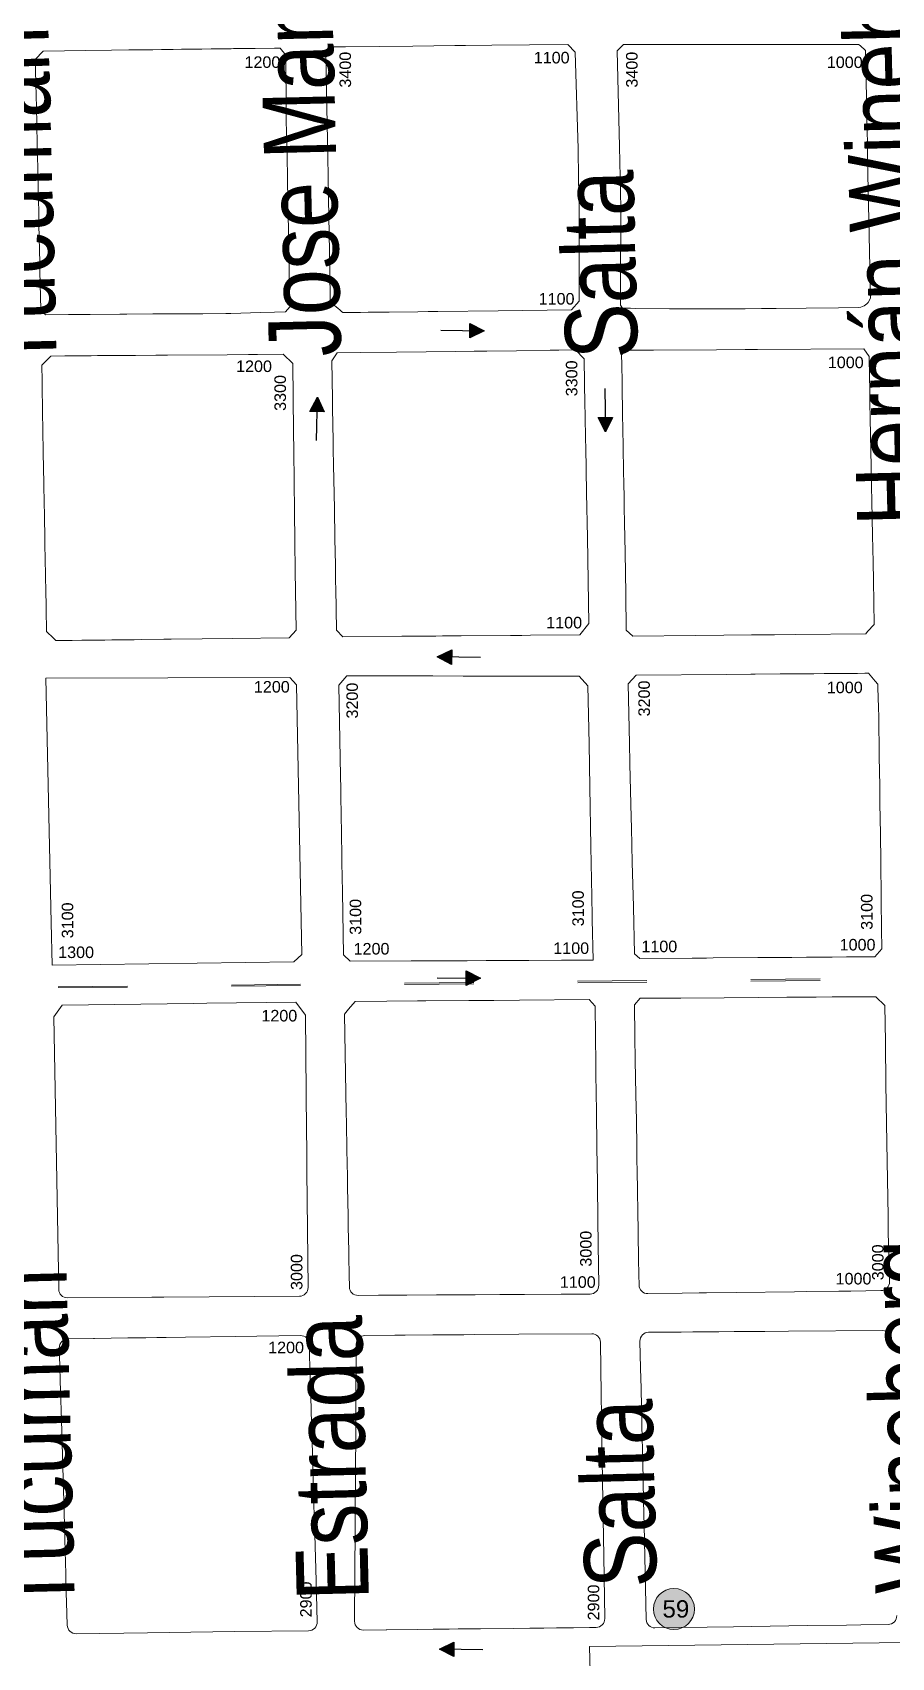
# Model space of a CAD drawing. Header units: millimetres. Extents: x 11558 to 23675, y 49449 to 61482.
# Drawn here: x 20027 to 20325, y 57020 to 57583 of the extents above; entities that cross this region are included whole.
import ezdxf

# ---------------------------------------------------------------- set-up
doc = ezdxf.new("R2010")
doc.units = ezdxf.units.MM
doc.linetypes.add('ACAD_ISO03W100', pattern=[30, 12, -18])
for name, color, linetype in [('0. plano base - nombres calles', 22, 'Continuous'), ('0. Plano Base - PLANO', 254, 'Continuous'), ('0. Plano base - sentido calles', 253, 'Continuous'), ('0.BARRIOS - DIVISIÓN', 12, 'ACAD_ISO03W100'), ('7. puesta en valor CC la lucila', 212, 'Continuous'), ('numeración', 7, 'Continuous')]:
    doc.layers.add(name, color=color, linetype=linetype)
doc.layers.add('Linea 59 Por la Lucila VUELTA', color=7, linetype='Continuous', true_color=0xffc20a)
doc.layers.get('7. puesta en valor CC la lucila').off()
doc.styles.get("Standard").update_dxf_attribs({"font": 'arial.ttf'})

# ---------------------------------------------------------------- blocks, each defined once
blk = doc.blocks.new('MANZANAS')
at = {"layer": '0. Plano Base - PLANO', "color": 0, "linetype": 'Continuous', "lineweight": 5}
for points in [[(5638609.04, 6181491.33), (5638607.71, 6181490.66), (5638606.55, 6181491.26), (5638605.75, 6181492.83), (5638604.95, 6181494.38), (5638604.79, 6181494.69), (5638591.18, 6181521.25), (5638580.92, 6181539.93), (5638564.96, 6181568.99), (5638565.87, 6181571.97), (5638580.14, 6181579.38), (5638591.26, 6181585.15), (5638595.65, 6181587.43), (5638598.32, 6181588.82), (5638602.48, 6181590.98), (5638611.41, 6181595.62), (5638613.89, 6181596.91), (5638622.82, 6181601.55), (5638631.74, 6181606.18), (5638638.15, 6181609.51), (5638638.79, 6181609.36), (5638641.22, 6181608.77), (5638646.28, 6181599.5), (5638652.13, 6181588.77), (5638656.78, 6181580.23), (5638658.31, 6181577.42), (5638659.42, 6181575.38), (5638660.62, 6181573.18), (5638661.83, 6181570.96), (5638671.89, 6181552.5), (5638677.25, 6181542.67), (5638682.27, 6181533.47), (5638682.36, 6181532.87), (5638682.3, 6181531.64), (5638682.15, 6181531.05), (5638681.61, 6181529.94), (5638680.79, 6181529.03), (5638680.3, 6181528.67), (5638674.02, 6181525.29), (5638664.15, 6181520), (5638655, 6181515.13), (5638650.5, 6181512.77), (5638645.46, 6181510.11), (5638643.39, 6181509.03), (5638633.91, 6181504.08), (5638622.25, 6181498.05), (5638611.8, 6181492.74), (5638610.13, 6181491.89)], [(5638527.79, 6181447.52), (5638522.4, 6181444.63), (5638521.79, 6181444.77), (5638521.03, 6181444.95), (5638520.26, 6181445.12), (5638517.8, 6181445.68), (5638516.82, 6181445.91), (5638511.37, 6181455.96), (5638499.8, 6181477.32), (5638499.47, 6181477.94), (5638492.84, 6181490.17), (5638479.28, 6181515.19), (5638475.72, 6181521.76), (5638476.4, 6181524.47), (5638480.79, 6181526.81), (5638501.33, 6181537.77), (5638514.2, 6181544.63), (5638517.2, 6181546.23), (5638517.49, 6181546.38), (5638525.46, 6181550.63), (5638537.04, 6181556.81), (5638548.78, 6181563.07), (5638552.21, 6181561.82), (5638568.6, 6181532.59), (5638573.45, 6181523.6), (5638578.3, 6181514.61), (5638593.25, 6181485.91), (5638592.29, 6181481.98), (5638569.88, 6181470.02), (5638551.44, 6181460.18), (5638548.99, 6181458.87), (5638548.49, 6181458.6), (5638545.31, 6181456.9), (5638536.56, 6181452.21), (5638530.18, 6181448.79)], [(5638438.33, 6181400.2), (5638431.28, 6181396.46), (5638428.94, 6181397.41), (5638422.67, 6181408.89), (5638422.15, 6181409.85), (5638421.17, 6181411.64), (5638414.95, 6181423.04), (5638413.05, 6181426.52), (5638410.58, 6181431.02), (5638408.56, 6181434.7), (5638403.23, 6181444.43), (5638402.99, 6181444.87), (5638401.55, 6181447.51), (5638398.24, 6181453.53), (5638395.24, 6181459.02), (5638393.53, 6181462.13), (5638391.23, 6181466.34), (5638389.42, 6181469.65), (5638387.38, 6181473.37), (5638388.49, 6181477.2), (5638401.52, 6181484.18), (5638409.31, 6181488.35), (5638414.59, 6181491.17), (5638417, 6181492.46), (5638422.01, 6181495.14), (5638424.58, 6181496.52), (5638428.13, 6181498.42), (5638430.75, 6181499.83), (5638432.28, 6181500.65), (5638436.96, 6181503.16), (5638439.82, 6181504.69), (5638443.75, 6181506.79), (5638445.86, 6181507.93), (5638446.65, 6181508.35), (5638447.64, 6181508.88), (5638453.26, 6181511.9), (5638459.09, 6181515.02), (5638460.87, 6181515.98), (5638463.74, 6181514.68), (5638467.55, 6181507.45), (5638469.24, 6181504.23), (5638470.13, 6181502.54), (5638471.82, 6181499.34), (5638474.58, 6181494.09), (5638475.98, 6181491.59), (5638477.05, 6181489.68), (5638480.01, 6181484.25), (5638484.13, 6181476.69), (5638491.05, 6181463.99), (5638491.46, 6181463.24), (5638493.44, 6181459.6), (5638498.28, 6181450.7), (5638499.57, 6181448.35), (5638505.23, 6181437.95), (5638504.6, 6181435.68), (5638501.35, 6181433.88), (5638497.02, 6181431.47), (5638488.07, 6181426.49), (5638486.57, 6181425.66), (5638479.53, 6181421.95), (5638476.78, 6181420.5), (5638471.58, 6181417.77), (5638464.15, 6181413.85), (5638456.23, 6181409.69), (5638454.03, 6181408.52), (5638445.03, 6181403.75)], [(5638682.29, 6181401.62), (5638663.28, 6181391.48), (5638660.24, 6181392.21), (5638654.33, 6181403.36), (5638647.42, 6181416.1), (5638642.64, 6181424.93), (5638640.03, 6181429.73), (5638638.1, 6181433.29), (5638636.37, 6181436.48), (5638633.83, 6181441.16), (5638626.79, 6181454.15), (5638625.06, 6181457.34), (5638622.65, 6181461.77), (5638621.92, 6181463.12), (5638620.24, 6181466.21), (5638619.4, 6181467.77), (5638616.42, 6181473.27), (5638614.87, 6181476.13), (5638615.34, 6181478.19), (5638615.99, 6181478.54), (5638623.94, 6181482.73), (5638643.26, 6181492.93), (5638651.97, 6181497.52), (5638655.84, 6181499.57), (5638688.34, 6181516.72), (5638691.24, 6181515.21), (5638694.79, 6181508.67), (5638696.47, 6181505.59), (5638698.43, 6181501.99), (5638698.81, 6181501.29), (5638701.56, 6181496.23), (5638709.43, 6181481.77), (5638712.77, 6181475.62), (5638715.22, 6181471.13), (5638720.88, 6181460.73), (5638725.31, 6181452.57), (5638728.34, 6181447), (5638735.63, 6181433.61), (5638734.72, 6181430.36), (5638734.47, 6181429.44), (5638712.97, 6181417.97), (5638706.55, 6181414.55), (5638699.59, 6181410.84), (5638691.1, 6181406.31)], [(5638592.25, 6181354.53), (5638574.18, 6181344.96), (5638571.18, 6181345.97), (5638564.26, 6181358.74), (5638563.24, 6181360.62), (5638560.4, 6181365.85), (5638556.09, 6181373.81), (5638551.06, 6181383.09), (5638546.28, 6181391.89), (5638543.94, 6181396.21), (5638541.29, 6181401.1), (5638539.91, 6181403.64), (5638534.51, 6181413.6), (5638532.97, 6181416.45), (5638526.67, 6181428.08), (5638527.12, 6181431.36), (5638534.33, 6181435.22), (5638545.23, 6181441.05), (5638554.28, 6181445.9), (5638563.33, 6181450.74), (5638568.96, 6181453.75), (5638572.79, 6181455.8), (5638581.88, 6181460.66), (5638592.16, 6181466.17), (5638594.82, 6181467.59), (5638599.96, 6181470.34), (5638603.99, 6181468.93), (5638607.98, 6181461.58), (5638611.45, 6181455.18), (5638613.22, 6181451.91), (5638617.4, 6181444.23), (5638618.52, 6181442.16), (5638626.1, 6181428.19), (5638633.49, 6181414.59), (5638644.26, 6181394.75), (5638647.75, 6181388.32), (5638646.75, 6181383.4), (5638631.69, 6181375.43), (5638628.96, 6181373.98), (5638628.13, 6181373.54), (5638625.57, 6181372.18), (5638610.44, 6181364.17), (5638608.5, 6181363.14), (5638606.56, 6181362.11), (5638605.66, 6181361.64), (5638604.68, 6181361.12), (5638602.7, 6181360.07), (5638601.57, 6181359.47), (5638595.39, 6181356.2)], [(5638487.36, 6181298.36), (5638486.57, 6181297.94), (5638485.47, 6181298.27), (5638484.96, 6181298.42), (5638482.7, 6181299.1), (5638482.23, 6181299.24), (5638478.48, 6181306.15), (5638475.01, 6181312.55), (5638473.68, 6181314.99), (5638472.75, 6181316.7), (5638470.43, 6181320.98), (5638467.66, 6181326.08), (5638467.37, 6181326.62), (5638462.69, 6181335.25), (5638461.22, 6181337.96), (5638457.73, 6181344.38), (5638452.68, 6181353.7), (5638448.85, 6181360.76), (5638446.07, 6181365.89), (5638445.59, 6181366.77), (5638444.44, 6181368.89), (5638444.2, 6181369.34), (5638443.24, 6181371.11), (5638442.19, 6181373.04), (5638440.8, 6181375.6), (5638440.51, 6181376.14), (5638438.52, 6181379.81), (5638438.24, 6181380.33), (5638439.54, 6181384.64), (5638443.87, 6181386.93), (5638447.09, 6181388.63), (5638448.12, 6181389.18), (5638450.52, 6181390.45), (5638451.9, 6181391.18), (5638453.88, 6181392.23), (5638456.33, 6181393.52), (5638459.29, 6181395.09), (5638465.5, 6181398.37), (5638471.72, 6181401.66), (5638475.24, 6181403.52), (5638493.58, 6181413.22), (5638500.07, 6181416.65), (5638502.83, 6181418.11), (5638510.76, 6181422.3), (5638515.11, 6181420.95), (5638526.26, 6181400.13), (5638529.38, 6181394.33), (5638534.39, 6181384.97), (5638539.3, 6181375.81), (5638544.16, 6181366.73), (5638549.07, 6181357.57), (5638558.72, 6181339.56), (5638557.8, 6181336.05), (5638540.47, 6181326.77), (5638531.3, 6181321.87), (5638521.8, 6181316.79), (5638519.54, 6181315.58), (5638512.77, 6181311.95), (5638510.43, 6181310.7), (5638503.61, 6181307.05), (5638501.53, 6181305.94), (5638494.44, 6181302.15), (5638491.56, 6181300.61), (5638490.69, 6181300.14)], [(5638732.95, 6181301.94), (5638716.88, 6181293.44), (5638714.48, 6181294.1), (5638706.69, 6181308.26), (5638706.61, 6181308.42), (5638699.24, 6181321.8), (5638693.46, 6181332.33), (5638691.72, 6181335.48), (5638682.75, 6181351.78), (5638682.58, 6181352.1), (5638679.35, 6181357.97), (5638669.42, 6181376.03), (5638670.48, 6181380.04), (5638698.15, 6181394.68), (5638705.62, 6181398.64), (5638706.99, 6181399.36), (5638714.65, 6181403.42), (5638715.83, 6181404.04), (5638722.08, 6181407.35), (5638724.87, 6181408.83), (5638728.06, 6181410.51), (5638736.56, 6181415.02), (5638738.25, 6181415.91), (5638740.49, 6181417.1), (5638741.66, 6181417.71), (5638745.03, 6181416.33), (5638746.21, 6181415.85), (5638746.61, 6181415.15), (5638748.71, 6181411.45), (5638750.01, 6181409.12), (5638751.89, 6181405.67), (5638753.56, 6181402.62), (5638756.28, 6181397.55), (5638758.28, 6181393.84), (5638763.15, 6181384.76), (5638766.49, 6181378.55), (5638767.95, 6181375.82), (5638775.05, 6181362.61), (5638781.93, 6181349.8), (5638786.5, 6181341.28), (5638789.83, 6181335.09), (5638788.85, 6181331.54), (5638786.02, 6181330.04), (5638783.15, 6181328.52), (5638780.26, 6181326.99), (5638775.86, 6181324.66), (5638767.96, 6181320.48), (5638763.48, 6181318.11), (5638760.5, 6181316.53), (5638757.72, 6181315.06), (5638753.08, 6181312.61), (5638739.37, 6181305.35), (5638737.33, 6181304.26), (5638736.44, 6181303.79)], [(5638647, 6181256.21), (5638628.25, 6181246.35), (5638625.2, 6181247.31), (5638614.83, 6181266.45), (5638609.96, 6181275.46), (5638604.12, 6181286.22), (5638603.15, 6181288.02), (5638597.98, 6181297.55), (5638593, 6181306.75), (5638592.76, 6181307.19), (5638580.69, 6181329.48), (5638581.66, 6181333.56), (5638599.22, 6181342.66), (5638608.15, 6181347.29), (5638617.49, 6181352.13), (5638622.48, 6181354.72), (5638626.7, 6181356.91), (5638653.16, 6181370.63), (5638657.41, 6181369.01), (5638666.99, 6181351.37), (5638674.15, 6181338.19), (5638683.99, 6181320.08), (5638692.24, 6181304.86), (5638692.44, 6181304.54), (5638692.85, 6181303.78), (5638694.95, 6181299.92), (5638696.08, 6181297.83), (5638702.77, 6181285.52), (5638693.07, 6181280.42), (5638683.06, 6181275.16), (5638680.25, 6181273.68), (5638673.91, 6181270.35), (5638670.02, 6181268.31), (5638664.12, 6181265.2)], [(5638611.07, 6181237.14), (5638537.23, 6181197.5), (5638530.14, 6181210.46), (5638489.48, 6181284.74), (5638564.44, 6181323.98), (5638567.64, 6181322.73), (5638612.29, 6181240.72)]]:
    blk.add_lwpolyline(points, close=True, dxfattribs=at)
for points in [[(5638783.43, 6181197.34), (5638772.9, 6181191.7, -0.41317), (5638768.85, 6181192.92), (5638768.82, 6181192.97), (5638767.17, 6181196.02), (5638764.52, 6181200.91), (5638760.4, 6181208.53), (5638756.29, 6181216.14), (5638753.87, 6181220.62), (5638752.42, 6181223.3), (5638750.82, 6181226.25), (5638747.44, 6181232.5), (5638746.03, 6181235.1), (5638741.72, 6181243.09), (5638737.4, 6181251.07), (5638731.84, 6181261.35), (5638727.88, 6181268.67), (5638722.62, 6181278.4), (5638723.37, 6181281.3), (5638735.87, 6181287.9), (5638749.15, 6181294.92), (5638759.66, 6181300.47), (5638768.36, 6181305.06), (5638773.87, 6181307.97), (5638777.31, 6181309.79), (5638782.2, 6181312.37), (5638795.55, 6181319.42), (5638799.71, 6181318.21), (5638805.73, 6181307.05), (5638808.64, 6181301.66), (5638810.01, 6181299.12), (5638812.62, 6181294.26), (5638822.33, 6181276.26), (5638834.41, 6181253.85), (5638834.61, 6181253.49), (5638836.69, 6181249.64), (5638839.28, 6181244.82), (5638839.41, 6181244.61), (5638840.82, 6181242.07), (5638845.32, 6181233.99, -0.419033), (5638844.12, 6181229.89), (5638834.89, 6181224.93), (5638831.23, 6181222.98), (5638821.44, 6181217.72), (5638817.74, 6181215.74), (5638799.93, 6181206.19), (5638790.83, 6181201.31), (5638788.55, 6181200.09)], [(5638755.24, 6181182.38), (5638746.38, 6181177.71), (5638735.15, 6181171.79), (5638727.55, 6181167.78), (5638720.01, 6181163.8), (5638717.27, 6181162.36), (5638708.11, 6181157.53), (5638698.99, 6181152.72), (5638694.69, 6181150.45), (5638690.33, 6181148.15), (5638684.09, 6181144.86, -0.410853), (5638680.05, 6181146.08), (5638678.12, 6181149.64), (5638675.01, 6181155.39), (5638674.11, 6181157.03), (5638670.11, 6181164.42), (5638668.34, 6181167.7), (5638663.57, 6181176.49), (5638661.81, 6181179.73), (5638657.43, 6181187.82), (5638656.08, 6181190.3), (5638654.35, 6181193.5), (5638653.03, 6181195.93), (5638651.25, 6181199.22), (5638634.99, 6181229.2), (5638635.4, 6181231.39), (5638636.23, 6181234.83), (5638645.87, 6181239.93), (5638655.33, 6181244.93), (5638655.38, 6181244.96), (5638657.88, 6181246.28), (5638671.07, 6181253.26), (5638678.69, 6181257.29), (5638686.52, 6181261.44), (5638707.86, 6181272.73), (5638710.73, 6181271.7), (5638720.34, 6181253.79), (5638721.89, 6181250.9), (5638728.01, 6181239.5), (5638733.86, 6181228.61), (5638739.66, 6181217.8), (5638740.01, 6181217.14), (5638745.68, 6181206.59), (5638749.84, 6181198.83), (5638756.48, 6181186.45, -0.416369)], [(5638591.06, 6181098.92), (5638546.02, 6181181.98), (5638546.75, 6181186.9), (5638586.79, 6181208.35), (5638590.87, 6181210.53), (5638618.07, 6181225.1), (5638623.09, 6181222.65), (5638642.04, 6181187.04), (5638644.9, 6181181.67), (5638648.53, 6181174.85), (5638667.44, 6181139.33, -0.415083), (5638666.2, 6181135.26), (5638624.66, 6181113.32), (5638620.98, 6181111.37), (5638595.1, 6181097.7, -0.411071)], [(5638692.57, 6181133.62), (5638701.8, 6181138.51), (5638704.88, 6181140.14), (5638704.93, 6181140.17), (5638713.44, 6181144.67), (5638722.86, 6181149.66), (5638726.18, 6181151.42), (5638739.76, 6181158.6), (5638762.06, 6181170.41, -0.411952), (5638766.1, 6181169.18), (5638774.72, 6181153.21), (5638781.7, 6181140.27), (5638788.92, 6181126.87), (5638801.28, 6181103.97), (5638811.57, 6181084.89, -0.415488), (5638810.34, 6181080.82), (5638808.33, 6181079.74), (5638803.38, 6181077.1), (5638798.23, 6181074.35), (5638794.37, 6181072.29), (5638790.07, 6181070), (5638785.15, 6181067.37), (5638774.97, 6181061.93), (5638772.1, 6181060.41), (5638768.13, 6181058.28), (5638765.44, 6181056.85), (5638760.5, 6181054.21), (5638755.82, 6181051.72), (5638746.37, 6181046.67), (5638746.17, 6181046.56), (5638739.16, 6181042.82, -0.419257), (5638735.07, 6181044.1), (5638734.05, 6181046.11), (5638728.29, 6181057.34), (5638727.07, 6181059.74), (5638725.36, 6181063.07), (5638722.46, 6181068.74), (5638717.7, 6181078.03), (5638712.99, 6181087.23), (5638703.69, 6181105.39), (5638702.25, 6181108.21), (5638699.06, 6181114.44), (5638694.65, 6181123.05), (5638693.48, 6181125.34), (5638691.3, 6181129.6, -0.41018)], [(5638601.78, 6181085.15), (5638609.59, 6181089.35), (5638609.86, 6181089.5), (5638620.09, 6181095), (5638625.58, 6181097.95), (5638628.98, 6181099.78), (5638631.64, 6181101.21), (5638631.77, 6181101.28), (5638637.67, 6181104.45), (5638652.83, 6181112.6), (5638672.8, 6181123.34, -0.410043), (5638676.85, 6181122.15), (5638682.68, 6181111.67), (5638687.67, 6181102.69), (5638687.89, 6181102.3), (5638692.8, 6181093.46), (5638693.24, 6181092.68), (5638699.79, 6181080.89), (5638700.65, 6181079.35), (5638708.93, 6181064.47), (5638716.78, 6181050.36), (5638723.66, 6181037.97, -0.418851), (5638722.46, 6181033.87), (5638699.88, 6181021.78), (5638686.51, 6181014.62), (5638673.2, 6181007.49), (5638651.39, 6180995.8, -0.409534), (5638647.35, 6180996.99), (5638643.45, 6181003.99), (5638641.94, 6181006.7), (5638641.85, 6181006.87), (5638639.05, 6181011.9), (5638636.4, 6181016.67), (5638635.27, 6181018.7), (5638632.39, 6181023.87), (5638612.77, 6181059.13), (5638607.74, 6181068.18), (5638606.19, 6181070.96), (5638603.65, 6181075.53), (5638600.58, 6181081.05, -0.418479)]]:
    blk.add_lwpolyline(points, format="xyb", close=True, dxfattribs=at)
blk.add_lwpolyline([(5638900.9, 6181132.47, -0.415424), (5638899.68, 6181128.39), (5638891.3, 6181123.88), (5638886.99, 6181121.56), (5638875.01, 6181115.11), (5638863.61, 6181108.98), (5638852.43, 6181102.96), (5638828.49, 6181090.07, -0.411996), (5638824.44, 6181091.27), (5638811.42, 6181115.02), (5638811.3, 6181115.23), (5638811.11, 6181115.59), (5638804.61, 6181127.45), (5638798.24, 6181139.07), (5638792.15, 6181150.18), (5638785.94, 6181161.5), (5638782.56, 6181167.67), (5638778.07, 6181175.86, -0.418645), (5638779.3, 6181179.96), (5638784.39, 6181182.65), (5638786.14, 6181183.58), (5638789.31, 6181185.25), (5638792.81, 6181187.1), (5638795.9, 6181188.73), (5638800.81, 6181191.33), (5638805.53, 6181193.82), (5638814.95, 6181198.8), (5638822.19, 6181202.63), (5638851.08, 6181217.89, -0.410764), (5638855.11, 6181216.67)], format="xyb", dxfattribs=at)
blk = doc.blocks.new('59')
at = {"layer": 'Linea 59 Por la Lucila VUELTA', "lineweight": 211, "true_color": 0xededed}
h = blk.add_hatch(color=7, dxfattribs=at)
h.dxf.hatch_style = 1
edge = h.paths.add_edge_path()
edge.add_arc((0, 0), 7.11, 0, 360)
at = {"layer": 'Linea 59 Por la Lucila VUELTA', "lineweight": 9}
blk.add_circle((0, 0), 7.11, dxfattribs=at)
at = {"layer": 'Linea 59 Por la Lucila VUELTA', "lineweight": 15, "insert": (-3.99, 3.04), "char_height": 6, "attachment_point": 1}
blk.add_mtext_dynamic_manual_height_columns('59', width=16.4579, gutter_width=12.5, heights=[0], dxfattribs=at)

msp = doc.modelspace()

# ---------------------------------------------------------------- hatches: boundary and pattern name
at = {"layer": '0. Plano base - sentido calles', "linetype": 'Continuous', "lineweight": 25, "ltscale": 2, "true_color": 0x1a1a1a}
h = msp.add_hatch(color=250, dxfattribs=at)
h.dxf.hatch_style = 1
h.paths.add_polyline_path([(20183.65, 57479.75), (20178.68, 57482.31), (20178.65, 57479.81)])
h.paths.add_polyline_path([(20183.65, 57479.75), (20178.65, 57479.81), (20178.62, 57477.31)])
h = msp.add_hatch(color=250, dxfattribs=at)
h.dxf.hatch_style = 1
h.paths.add_polyline_path([(20125.86, 57456.69), (20123.24, 57451.76), (20125.74, 57451.7)])
h.paths.add_polyline_path([(20125.86, 57456.69), (20125.74, 57451.7), (20128.24, 57451.63)])
h = msp.add_hatch(color=250, dxfattribs=at)
h.dxf.hatch_style = 1
h.paths.add_polyline_path([(20225.67, 57444.68), (20228.08, 57449.72), (20225.58, 57449.68)])
h.paths.add_polyline_path([(20225.67, 57444.68), (20225.58, 57449.68), (20223.08, 57449.63)])
h = msp.add_hatch(color=250, dxfattribs=at)
h.dxf.hatch_style = 1
h.paths.add_polyline_path([(20167.38, 57366.71), (20172.35, 57364.15), (20172.38, 57366.65)])
h.paths.add_polyline_path([(20167.38, 57366.71), (20172.38, 57366.65), (20172.41, 57369.15)])
h = msp.add_hatch(color=250, dxfattribs=at)
h.dxf.hatch_style = 1
h.paths.add_polyline_path([(20182.38, 57255.35), (20177.42, 57257.92), (20177.38, 57255.42)])
h.paths.add_polyline_path([(20182.38, 57255.35), (20177.38, 57255.42), (20177.35, 57252.92)])
h = msp.add_hatch(color=250, dxfattribs=at)
h.dxf.hatch_style = 1
h.paths.add_polyline_path([(20168.14, 57022.91), (20173.11, 57020.34), (20173.14, 57022.84)])
h.paths.add_polyline_path([(20168.14, 57022.91), (20173.14, 57022.84), (20173.17, 57025.34)])

# ---------------------------------------------------------------- linework, layer by layer
at = {"layer": '0. Plano base - sentido calles', "color": 250, "linetype": 'Continuous', "lineweight": 25, "ltscale": 2, "true_color": 0x1a1a1a}
for points in [[(20168.65, 57479.94), (20183.65, 57479.75), (20178.62, 57477.31), (20178.68, 57482.31), (20183.65, 57479.75)], [(20125.49, 57441.7), (20125.86, 57456.69), (20128.24, 57451.63), (20123.24, 57451.76), (20125.86, 57456.69)], [(20225.39, 57459.68), (20225.67, 57444.68), (20223.08, 57449.63), (20228.08, 57449.72), (20225.67, 57444.68)], [(20182.38, 57366.52), (20167.38, 57366.71), (20172.41, 57369.15), (20172.35, 57364.15), (20167.38, 57366.71)], [(20167.39, 57255.55), (20182.38, 57255.35), (20177.35, 57252.92), (20177.42, 57257.92), (20182.38, 57255.35)], [(20183.14, 57022.72), (20168.14, 57022.91), (20173.17, 57025.34), (20173.11, 57020.34), (20168.14, 57022.91)]]:
    msp.add_lwpolyline(points, dxfattribs=at)
at = {"layer": '0.BARRIOS - DIVISIÓN', "color": 14, "lineweight": 18, "ltscale": 2}
for points in [[(19945.72, 58287.94), (19923.91, 58043.4), (19902.09, 57798.86), (19856.05, 57250.46), (21295.4, 57263.73), (21452.7, 57610.67), (21440.16, 57623.59), (21569.55, 57874.98), (21609.91, 57984.78), (21535.11, 58023.64), (21583.33, 58113.98), (21626.83, 58105.34), (21670.11, 58108.85), (21745.7, 58275.74), (21628.05, 58278.93), (21473.27, 58285.8), (21320.95, 58293.9), (20938.69, 58290.94), (20541.19, 58288.57), (19945.72, 58287.94)], [(17027.55, 58263.71), (19945.72, 58287.94), (19902.09, 57798.86), (19856.05, 57250.46), (20909.53, 57261.75), (21026.57, 57261.35), (21295.4, 57263.73), (21207.14, 57047.24), (21397.73, 57041.84), (21346.41, 56770.65), (21370.88, 56749.89), (21369.71, 56721.79), (21410.13, 56720.2), (21422.01, 56694.22), (21424.96, 56493.28), (21477.94, 56493.24), (21485.42, 56452.7), (21228.86, 56438.95), (21225.94, 56407.63), (21148.42, 56402.76), (21134.38, 56160), (21185.39, 56161.52), (21178.83, 56000.77)]]:
    msp.add_lwpolyline(points, dxfattribs=at)
at = {"layer": 'Linea 59 Por la Lucila VUELTA', "lineweight": 15}
msp.add_lwpolyline([(17930.16, 57866.01), (19929.8, 57886.58), (19967.91, 58274.68), (20597.23, 58279.1), (20603.53, 58147.8), (20609.43, 57896.34), (20618.63, 57524.19), (20630.86, 57029.05), (20220.16, 57023.82), (20223.32, 56899.38), (20231.01, 56740.17), (19811.8, 56730.35)], dxfattribs=at)

# ---------------------------------------------------------------- block references
at = {"layer": '0. Plano Base - PLANO', "color": 28, "lineweight": 5, "true_color": 0x0d0d0d, "rotation": 332.5463477508169}
msp.add_blockref('MANZANAS', (-7833237.48, -2828296.13), dxfattribs=at)
at = {"layer": '7. puesta en valor CC la lucila', "color": 250, "lineweight": 30, "rotation": 332.5463477508169}
msp.add_blockref('MANZANAS', (-7833237.48, -2828296.13), dxfattribs=at)
at = {"layer": 'Linea 59 Por la Lucila VUELTA', "lineweight": 15}
msp.add_blockref('59', (20249.39, 57036.81), dxfattribs=at)

# ---------------------------------------------------------------- texts
at = {"layer": '0. plano base - nombres calles', "color": 250, "lineweight": 15, "true_color": 0x1a1a1a, "char_height": 25, "attachment_point": 1, "rotation": 91.4291}
for s, insert in [('{\\fArial Narrow|b0|i0|c0|p34;Jose Manuel de Estrada}', (20109.09, 57470.43)), ('{\\fArial Narrow|b0|i0|c0|p34;Hernán Wineberg}', (20312.9, 57411.88)), ('{\\fArial Narrow|b0|i0|c0|p34;Tucuman}', (20010.57, 57465.58)), ('{\\fArial Narrow|b0|i0|c0|p34;Salta}', (20211.9, 57469.7)), ('{\\fArial Narrow|b0|i0|c0|p34;Wineberg}', (20319.21, 57042.03)), ('{\\fArial Narrow|b0|i0|c0|p34;Tucuman}', (20016.88, 57035.08)), ('{\\fArial Narrow|b0|i0|c0|p34;Estrada}', (20118.71, 57039.41)), ('{\\fArial Narrow|b0|i0|c0|p34;Salta}', (20218.51, 57043.81))]:
    msp.add_mtext_dynamic_manual_height_columns(s, width=329.255, gutter_width=12.5, heights=[0], dxfattribs=dict(at, insert=insert))
at = {"layer": 'numeración', "color": 251, "true_color": 0x606162, "char_height": 4, "attachment_point": 1}
for s, insert in [('1200', (20100.57, 57574.82)), ('1100', (20200.81, 57576.38)), ('1000', (20302.37, 57574.78)), ('1100', (20202.51, 57492.82)), ('1200', (20097.66, 57469.44)), ('1000', (20302.72, 57470.78)), ('1100', (20205.14, 57380.61)), ('1200', (20103.84, 57358.37)), ('1000', (20302.38, 57358.15)), ('1300', (20036.01, 57266.38)), ('1200', (20138.39, 57267.6)), ('1100', (20207.58, 57267.8)), ('1100', (20238.11, 57268.41)), ('1000', (20306.81, 57269)), ('1200', (20106.43, 57244.41)), ('1000', (20305.41, 57153.28)), ('1100', (20209.86, 57152.11)), ('1200', (20108.77, 57129.44))]:
    msp.add_mtext_dynamic_manual_height_columns(s, width=16.0314, gutter_width=12.5, heights=[0], dxfattribs=dict(at, insert=insert))
at = {"layer": 'numeración', "color": 251, "true_color": 0x606162, "char_height": 4, "attachment_point": 1, "rotation": 90.143}
for s, insert in [('3400', (20133.51, 57563.98)), ('3400', (20232.82, 57563.98)), ('3300', (20211.95, 57457.02)), ('3300', (20110.96, 57451.97)), ('3200', (20135.9, 57345.36)), ('3200', (20237.07, 57346.1)), ('3100', (20137.05, 57270.43)), ('3100', (20214.19, 57273.37)), ('3100', (20314.23, 57272.15)), ('3100', (20037.26, 57269.21)), ('3000', (20216.88, 57155.44)), ('3000', (20116.66, 57147.35)), ('3000', (20318.06, 57150.72)), ('2900', (20119.88, 57033.91)), ('2900', (20219.55, 57032.86))]:
    msp.add_mtext_dynamic_manual_height_columns(s, width=16.0314, gutter_width=12.5, heights=[0], dxfattribs=dict(at, insert=insert))

doc.saveas('drawing.dxf')
